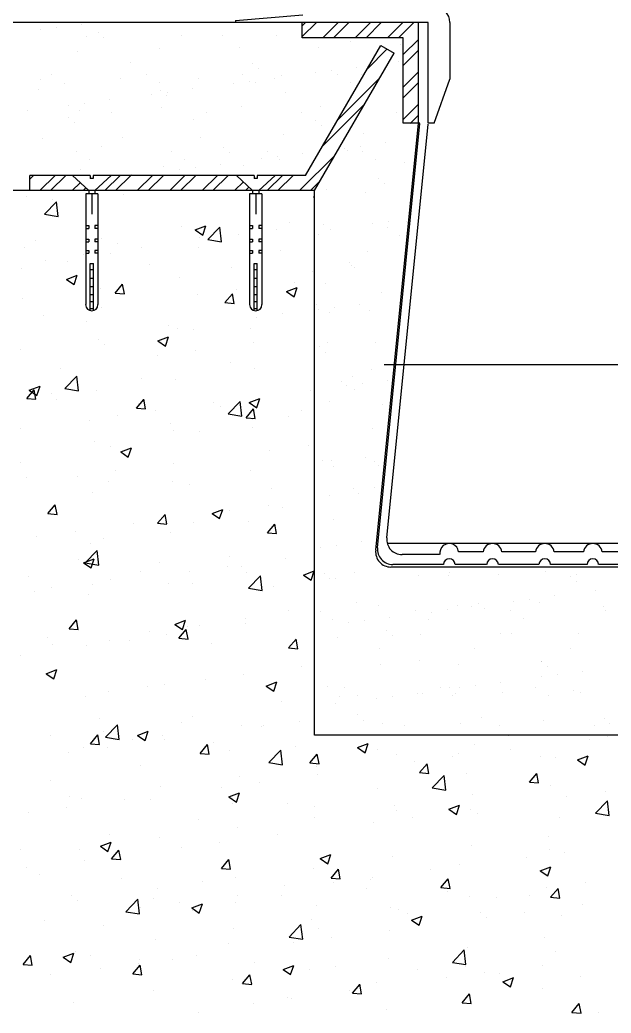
# Model space of a CAD drawing. Extents: x 417906 to 836305, y 43280 to 86914.
# Drawn here: x 418119.817 to 418120.856, y 43440.518 to 43442.264 of the extents above; entities that cross this region are included whole.
import ezdxf

# ---------------------------------------------------------------- set-up
doc = ezdxf.new("R2010")
doc.units = 0
doc.header["$MEASUREMENT"] = 0
for name, color, linetype in [('DIM', 4, 'CONTINUOUS'), ('ELE', 3, 'CONTINUOUS'), ('WALL', 6, 'CONTINUOUS')]:
    doc.layers.add(name, color=color, linetype=linetype)

# ---------------------------------------------------------------- blocks, each defined once
blk = doc.blocks.new('*X43')
at = {"layer": 'DIM', "color": 0}
for p, q in [((162.5571, 407.2346), (162.6038, 407.2812)), ((162.5571, 407.2699), (162.5684, 407.2812)), ((162.6245, 407.2312), (162.6745, 407.2812)), ((162.6598, 407.2312), (162.7098, 407.2812)), ((162.7305, 407.2312), (162.7805, 407.2812)), ((162.7659, 407.2312), (162.8159, 407.2812)), ((162.8366, 407.2312), (162.8866, 407.2812)), ((162.872, 407.2312), (162.922, 407.2812)), ((162.8871, 407.1757), (162.9371, 407.2257)), ((162.8871, 407.1403), (162.9371, 407.1903)), ((162.8871, 407.0696), (162.9371, 407.1196)), ((162.8871, 407.0342), (162.9371, 407.0842)), ((162.8871, 406.9635), (162.9371, 407.0135)), ((162.9102, 406.9512), (162.9371, 406.9782))]:
    blk.add_line(p, q, dxfattribs=at)
blk = doc.blocks.new('*X38')
at = {"layer": 'DIM', "color": 0}
for p, q in [((162.7704, 407.1297), (162.8344, 407.1936)), ((162.6728, 406.9613), (162.8104, 407.0989)), ((162.624, 406.8771), (162.7616, 407.0148)), ((162.5487, 406.7312), (162.6639, 406.8464)), ((161.6671, 406.7688), (161.6795, 406.7812)), ((161.7002, 406.7312), (161.7502, 406.7812)), ((161.7356, 406.7312), (161.7856, 406.7812)), ((161.9123, 406.7312), (161.9623, 406.7812)), ((161.9477, 406.7312), (161.9977, 406.7812)), ((162.0184, 406.7312), (162.0684, 406.7812)), ((162.0538, 406.7312), (162.1038, 406.7812)), ((162.1245, 406.7312), (162.1745, 406.7812)), ((162.1598, 406.7312), (162.2098, 406.7812)), ((162.2305, 406.7312), (162.2805, 406.7812)), ((162.2659, 406.7312), (162.3159, 406.7812)), ((162.4427, 406.7312), (162.4927, 406.7812)), ((162.478, 406.7312), (162.528, 406.7812)), ((161.8063, 406.7312), (161.8324, 406.7573)), ((161.8416, 406.7312), (161.8506, 406.7402)), ((162.3366, 406.7312), (162.3652, 406.7598)), ((162.372, 406.7312), (162.3834, 406.7427)), ((162.5841, 406.7312), (162.6151, 406.7622))]:
    blk.add_line(p, q, dxfattribs=at)
blk = doc.blocks.new('*X35')
at = {"layer": 'DIM', "color": 0}
for p, q in [((161.6564, 406.7107), (161.6564, 406.7107)), ((161.7407, 406.7019), (161.7407, 406.7019)), ((161.8492, 406.7018), (161.8492, 406.7018)), ((161.9744, 406.7182), (161.9744, 406.7182)), ((162.5943, 406.71), (162.5971, 406.7133)), ((162.5943, 406.71), (162.5971, 406.7097)), ((161.7158, 406.6541), (161.7547, 406.6947)), ((161.7602, 406.6473), (161.7547, 406.6948)), ((161.7158, 406.6541), (161.7602, 406.6472)), ((162.1625, 406.6138), (162.1625, 406.6138)), ((162.2077, 406.6027), (162.2427, 406.6161)), ((162.2077, 406.6027), (162.2326, 406.5859)), ((162.2326, 406.586), (162.2427, 406.6162)), ((162.2494, 406.5714), (162.2883, 406.612)), ((162.2939, 406.5645), (162.2883, 406.612)), ((162.4732, 406.604), (162.4732, 406.604)), ((162.5148, 406.627), (162.5148, 406.627)), ((161.9028, 406.5763), (161.9028, 406.5763)), ((162.2232, 406.577), (162.2232, 406.577)), ((162.2494, 406.5714), (162.2939, 406.5645)), ((162.348, 406.5875), (162.348, 406.5875)), ((161.6503, 406.5443), (161.6503, 406.5443)), ((161.6857, 406.5683), (161.6857, 406.5683)), ((161.9526, 406.557), (161.9526, 406.557)), ((162.0322, 406.546), (162.0322, 406.546)), ((162.2196, 406.5458), (162.2196, 406.5458)), ((161.8428, 406.521), (161.8428, 406.521)), ((161.9316, 406.5269), (161.9316, 406.5269)), ((162.4865, 406.5345), (162.4865, 406.5345)), ((161.64, 406.4769), (161.64, 406.4769)), ((161.7177, 406.5045), (161.7177, 406.5045)), ((161.7912, 406.5012), (161.7912, 406.5012)), ((162.0581, 406.4899), (162.0581, 406.4899)), ((162.325, 406.4786), (162.325, 406.4786)), ((161.7876, 406.4414), (161.8226, 406.4548)), ((161.7876, 406.4414), (161.8125, 406.4246)), ((161.8125, 406.4247), (161.8226, 406.4549)), ((162.1565, 406.4473), (162.1565, 406.4473)), ((162.5919, 406.4673), (162.5919, 406.4673)), ((161.8968, 406.4099), (161.8968, 406.4099)), ((161.9464, 406.3966), (161.9705, 406.4253)), ((161.9763, 406.3941), (161.9705, 406.4254)), ((162.5062, 406.4014), (162.5412, 406.4148)), ((162.531, 406.4317), (162.531, 406.4317)), ((162.531, 406.3847), (162.5412, 406.4149)), ((161.6442, 406.3778), (161.6442, 406.3778)), ((161.9464, 406.3966), (161.9763, 406.394)), ((162.2164, 406.3903), (162.2164, 406.3903)), ((162.3051, 406.3652), (162.3292, 406.394)), ((162.3349, 406.3627), (162.3292, 406.394)), ((162.3416, 406.4068), (162.3416, 406.4068)), ((162.5062, 406.4014), (162.531, 406.3846)), ((161.9007, 406.3487), (161.9007, 406.3487)), ((162.3051, 406.3652), (162.3349, 406.3626)), ((161.7113, 406.3238), (161.7113, 406.3238)), ((162.4071, 406.3161), (162.4071, 406.3161)), ((162.4942, 406.3287), (162.4942, 406.3287)), ((161.8532, 406.3029), (161.8532, 406.3029)), ((162.1201, 406.2916), (162.1201, 406.2916)), ((162.1504, 406.2809), (162.1504, 406.2809)), ((162.2026, 406.2786), (162.2026, 406.2786)), ((162.387, 406.2803), (162.387, 406.2803)), ((162.0861, 406.2401), (162.1211, 406.2535)), ((162.1109, 406.2234), (162.1211, 406.2536)), ((161.8907, 406.2434), (161.8907, 406.2434)), ((161.911, 406.2286), (161.911, 406.2286)), ((162.0861, 406.2401), (162.1109, 406.2233)), ((162.3994, 406.2345), (162.3994, 406.2345)), ((161.6381, 406.2114), (161.6381, 406.2114)), ((162.0849, 406.1931), (162.0849, 406.1931)), ((162.2101, 406.2096), (162.2101, 406.2096)), ((161.7691, 406.1515), (161.7691, 406.1515)), ((162.3224, 406.1689), (162.3224, 406.1689)), ((162.401, 406.1497), (162.401, 406.1497)), ((161.7821, 406.0843), (161.821, 406.1249)), ((161.8265, 406.0775), (161.821, 406.125)), ((162.0308, 406.1188), (162.0308, 406.1188)), ((161.6659, 406.0788), (161.701, 406.0923)), ((161.6908, 406.0621), (161.7009, 406.0923)), ((161.7821, 406.0843), (161.8265, 406.0774)), ((162.1443, 406.1145), (162.1443, 406.1145)), ((161.6572, 406.0519), (161.6813, 406.0806)), ((161.6572, 406.0519), (161.6871, 406.0493)), ((161.6659, 406.0788), (161.6908, 406.0621)), ((161.6871, 406.0494), (161.6813, 406.0807)), ((161.7392, 406.0688), (161.7392, 406.0688)), ((161.8846, 406.077), (161.8846, 406.077)), ((162.3845, 406.0388), (162.4195, 406.0522)), ((162.4094, 406.0221), (162.4195, 406.0523)), ((162.5837, 406.0789), (162.5837, 406.0789)), ((161.7558, 406.0474), (161.7558, 406.0474)), ((162.0158, 406.0205), (162.0399, 406.0492)), ((162.0158, 406.0205), (162.0457, 406.0179)), ((162.0227, 406.0361), (162.0227, 406.0361)), ((162.0457, 406.018), (162.0399, 406.0493)), ((162.2679, 406.0373), (162.2679, 406.0373)), ((162.2896, 406.0248), (162.2896, 406.0248)), ((162.3157, 406.0016), (162.3546, 406.0422)), ((162.3602, 405.9947), (162.3546, 406.0422)), ((162.3744, 405.9891), (162.3985, 406.0179)), ((162.3845, 406.0388), (162.4094, 406.022)), ((162.4043, 405.9866), (162.3985, 406.0179)), ((161.9534, 405.9959), (161.9534, 405.9959)), ((162.0785, 406.0124), (162.0785, 406.0124)), ((162.3157, 406.0016), (162.3602, 405.9947)), ((162.3744, 405.9891), (162.4043, 405.9865)), ((162.5133, 405.9939), (162.5133, 405.9939)), ((162.5565, 406.0136), (162.5565, 406.0136)), ((161.6376, 405.9543), (161.6376, 405.9543)), ((161.8612, 405.9802), (161.8612, 405.9802)), ((162.1281, 405.9689), (162.1281, 405.9689)), ((162.3949, 405.9832), (162.3949, 405.9832)), ((162.395, 405.9577), (162.395, 405.9577)), ((162.1382, 405.948), (162.1382, 405.948)), ((162.2218, 405.9438), (162.2218, 405.9438)), ((161.8785, 405.9105), (161.8785, 405.9105)), ((161.9302, 405.8938), (161.9302, 405.8938)), ((161.9644, 405.8775), (161.9994, 405.891)), ((161.9893, 405.8608), (161.9994, 405.891)), ((162.5773, 405.8982), (162.5773, 405.8982)), ((161.9644, 405.8775), (161.9893, 405.8607)), ((162.4522, 405.8817), (162.4522, 405.8817)), ((161.6386, 405.8437), (161.6386, 405.8437)), ((162.1364, 405.8401), (162.1364, 405.8401)), ((161.6563, 405.7932), (161.6563, 405.7932)), ((161.8218, 405.7987), (161.8218, 405.7987)), ((161.947, 405.8152), (161.947, 405.8152)), ((162.3889, 405.8168), (162.3889, 405.8168)), ((161.9232, 405.782), (161.9232, 405.782)), ((162.1321, 405.7816), (162.1321, 405.7816)), ((162.1901, 405.7707), (162.1901, 405.7707)), ((162.4571, 405.7594), (162.4571, 405.7594)), ((161.8724, 405.7441), (161.8724, 405.7441)), ((161.7266, 405.6758), (161.7507, 405.7045)), ((161.7564, 405.6733), (161.7506, 405.7046)), ((162.4458, 405.701), (162.4458, 405.701)), ((162.4927, 405.6956), (162.4927, 405.6956)), ((161.7266, 405.6758), (161.7564, 405.6732)), ((162.0852, 405.6444), (162.1093, 405.6732)), ((162.1151, 405.6419), (162.1093, 405.6732)), ((162.2629, 405.6762), (162.2979, 405.6896)), ((162.2629, 405.6762), (162.2877, 405.6594)), ((162.2877, 405.6595), (162.2979, 405.6897)), ((162.3206, 405.6845), (162.3206, 405.6845)), ((162.0048, 405.6429), (162.0048, 405.6429)), ((162.0852, 405.6444), (162.1151, 405.6418)), ((162.2011, 405.6455), (162.2011, 405.6455)), ((162.3828, 405.6503), (162.3828, 405.6503)), ((162.4438, 405.613), (162.4679, 405.6418)), ((162.4737, 405.6105), (162.4679, 405.6418)), ((161.6903, 405.6015), (161.6903, 405.6015)), ((161.8155, 405.618), (161.8155, 405.618)), ((162.1261, 405.6151), (162.1261, 405.6151)), ((162.4438, 405.613), (162.4737, 405.6104)), ((161.8664, 405.5776), (161.8664, 405.5776)), ((161.9095, 405.5954), (161.9095, 405.5954)), ((161.8484, 405.5145), (161.8873, 405.5551)), ((161.8928, 405.5077), (161.8873, 405.5552)), ((162.3209, 405.5357), (162.3209, 405.5357)), ((161.8259, 405.5265), (161.8259, 405.5265)), ((161.8427, 405.5149), (161.8777, 405.5284)), ((161.8427, 405.5149), (161.8676, 405.4982)), ((161.8484, 405.5145), (161.8928, 405.5076)), ((161.8676, 405.4982), (161.8777, 405.5285)), ((162.0928, 405.5152), (162.0928, 405.5152)), ((162.3143, 405.5038), (162.3143, 405.5038)), ((162.3597, 405.5039), (162.3597, 405.5039)), ((162.5036, 405.5287), (162.5036, 405.5287)), ((161.6644, 405.4706), (161.6644, 405.4706)), ((162.0293, 405.4857), (162.0293, 405.4857)), ((162.1891, 405.4873), (162.1891, 405.4873)), ((162.3767, 405.4839), (162.3767, 405.4839)), ((162.382, 405.4317), (162.4209, 405.4723)), ((162.4264, 405.4249), (162.4209, 405.4724)), ((162.5613, 405.4749), (162.5963, 405.4883)), ((162.5613, 405.4749), (162.5862, 405.4581)), ((162.5862, 405.4582), (162.5963, 405.4884)), ((161.7377, 405.4356), (161.7377, 405.4356)), ((161.8733, 405.4457), (161.8733, 405.4457)), ((161.9313, 405.4593), (161.9313, 405.4593)), ((162.12, 405.4487), (162.12, 405.4487)), ((162.1982, 405.448), (162.1982, 405.448)), ((162.4651, 405.4367), (162.4651, 405.4367)), ((161.6839, 405.4208), (161.6839, 405.4208)), ((161.8603, 405.4112), (161.8603, 405.4112)), ((162.382, 405.4317), (162.4264, 405.4248)), ((162.5119, 405.3607), (162.5119, 405.3607)), ((161.7959, 405.2997), (161.82, 405.3284)), ((161.8258, 405.2972), (161.82, 405.3285)), ((162.1412, 405.3136), (162.1762, 405.3271)), ((162.1412, 405.3136), (162.1661, 405.2969)), ((162.1661, 405.2969), (162.1762, 405.3271)), ((162.1827, 405.3065), (162.1827, 405.3065)), ((162.2203, 405.3107), (162.2203, 405.3107)), ((162.3706, 405.3174), (162.3706, 405.3174)), ((162.3721, 405.3315), (162.3721, 405.3315)), ((161.7264, 405.2723), (161.7264, 405.2723)), ((161.7959, 405.2997), (161.8258, 405.2971)), ((162.0576, 405.2901), (162.0576, 405.2901)), ((162.1139, 405.2822), (162.1139, 405.2822)), ((162.1546, 405.2683), (162.1787, 405.2971)), ((162.1844, 405.2658), (162.1787, 405.2971)), ((161.7418, 405.2485), (161.7418, 405.2485)), ((161.8542, 405.2447), (161.8542, 405.2447)), ((161.9287, 405.2606), (161.9287, 405.2606)), ((161.9933, 405.261), (161.9933, 405.261)), ((162.1546, 405.2683), (162.1844, 405.2657)), ((162.2602, 405.2497), (162.2602, 405.2497)), ((162.5132, 405.237), (162.5373, 405.2657)), ((162.5431, 405.2344), (162.5373, 405.2657)), ((161.6371, 405.2106), (161.6371, 405.2106)), ((162.5132, 405.237), (162.5431, 405.2343)), ((162.5271, 405.2385), (162.5271, 405.2385)), ((162.5563, 405.1758), (162.5563, 405.1758)), ((161.7211, 405.1524), (161.7561, 405.1658)), ((161.7211, 405.1524), (161.746, 405.1356)), ((161.7459, 405.1357), (161.7561, 405.1659)), ((162.3645, 405.151), (162.3645, 405.151)), ((162.0512, 405.1093), (162.0512, 405.1093)), ((162.1078, 405.1158), (162.1078, 405.1158)), ((162.2406, 405.1343), (162.2406, 405.1343)), ((162.4396, 405.1123), (162.4747, 405.1258)), ((162.4396, 405.1123), (162.4645, 405.0955)), ((162.4645, 405.0956), (162.4746, 405.1258)), ((161.8481, 405.0783), (161.8481, 405.0783)), ((161.926, 405.0929), (161.926, 405.0929)), ((162.4912, 405.0624), (162.4912, 405.0624)), ((162.1996, 405.0124), (162.1996, 405.0124)), ((161.8959, 405.0055), (161.8959, 405.0055)), ((161.9146, 404.9447), (161.9536, 404.9853)), ((161.9591, 404.9378), (161.9536, 404.9853)), ((162.1628, 404.9943), (162.1628, 404.9943)), ((162.3585, 404.9845), (162.3585, 404.9845)), ((162.4298, 404.983), (162.4298, 404.983)), ((162.55, 404.9951), (162.55, 404.9951)), ((161.7345, 404.9496), (161.7345, 404.9496)), ((161.8653, 404.9236), (161.8894, 404.9523)), ((161.8952, 404.9211), (161.8894, 404.9524)), ((161.908, 404.9623), (161.908, 404.9623)), ((162.0195, 404.9511), (162.0545, 404.9645)), ((162.0195, 404.9511), (162.0444, 404.9343)), ((162.0444, 404.9344), (162.0545, 404.9646)), ((162.1017, 404.9493), (162.1017, 404.9493)), ((162.4248, 404.9786), (162.4248, 404.9786)), ((163.2305, 404.9491), (163.2305, 404.9491)), ((163.5539, 404.9474), (163.5539, 404.9474)), ((161.8653, 404.9236), (161.8952, 404.921)), ((161.9146, 404.9447), (161.9591, 404.9378)), ((162.0014, 404.9384), (162.0014, 404.9384)), ((162.109, 404.9371), (162.109, 404.9371)), ((162.2239, 404.8922), (162.248, 404.921)), ((162.2538, 404.8897), (162.248, 404.921)), ((162.2683, 404.9271), (162.2683, 404.9271)), ((162.5352, 404.9158), (162.5352, 404.9158)), ((162.7381, 404.911), (162.7731, 404.9245)), ((162.763, 404.8943), (162.7731, 404.9245)), ((163.1213, 404.9228), (163.1213, 404.9228)), ((163.4974, 404.9379), (163.4974, 404.9379)), ((161.7945, 404.8957), (161.7945, 404.8957)), ((161.842, 404.9118), (161.842, 404.9118)), ((161.9197, 404.9121), (161.9197, 404.9121)), ((162.2239, 404.8922), (162.2538, 404.8896)), ((162.3194, 404.9026), (162.3194, 404.9026)), ((162.4483, 404.8619), (162.4872, 404.9025)), ((162.4927, 404.8551), (162.4872, 404.9026)), ((162.5826, 404.8609), (162.6067, 404.8896)), ((162.6124, 404.8583), (162.6067, 404.8897)), ((162.7381, 404.911), (162.763, 404.8942)), ((162.8021, 404.9045), (162.8021, 404.9045)), ((162.8646, 404.8876), (162.8646, 404.8876)), ((163.069, 404.8933), (163.069, 404.8933)), ((163.2381, 404.9058), (163.2381, 404.9058)), ((163.3359, 404.882), (163.3359, 404.882)), ((163.4567, 404.871), (163.4917, 404.8844)), ((163.4815, 404.8543), (163.4917, 404.8845)), ((162.0278, 404.8525), (162.0278, 404.8525)), ((162.4483, 404.8619), (162.4927, 404.855)), ((162.5826, 404.8609), (162.6125, 404.8582)), ((162.6049, 404.8501), (162.6049, 404.8501)), ((162.9236, 404.8644), (162.9236, 404.8644)), ((162.9412, 404.8295), (162.9653, 404.8582)), ((162.9711, 404.8269), (162.9653, 404.8583)), ((163.0487, 404.8809), (163.0487, 404.8809)), ((163.3852, 404.8778), (163.3852, 404.8778)), ((163.4567, 404.871), (163.4815, 404.8542)), ((162.3524, 404.8181), (162.3524, 404.8181)), ((162.6078, 404.8228), (162.6078, 404.8228)), ((162.9412, 404.8295), (162.9711, 404.8269)), ((162.9819, 404.7792), (163.0208, 404.8198)), ((163.0263, 404.7723), (163.0208, 404.8198)), ((163.0936, 404.8277), (163.0936, 404.8277)), ((163.2998, 404.7981), (163.3239, 404.8268)), ((163.3297, 404.7956), (163.3239, 404.8269)), ((161.7363, 404.8025), (161.7363, 404.8025)), ((162.4184, 404.7979), (162.4184, 404.7979)), ((163.2998, 404.7981), (163.3297, 404.7955)), ((163.3678, 404.7883), (163.3678, 404.7883)), ((162.0957, 404.7829), (162.0957, 404.7829)), ((162.2933, 404.7814), (162.2933, 404.7814)), ((162.318, 404.7497), (162.353, 404.7632)), ((162.3428, 404.733), (162.353, 404.7633)), ((162.802, 404.7776), (162.802, 404.7776)), ((162.9819, 404.7792), (163.0264, 404.7723)), ((163.1153, 404.7563), (163.1153, 404.7563)), ((163.5475, 404.7667), (163.5475, 404.7667)), ((161.7965, 404.7514), (161.7965, 404.7514)), ((161.836, 404.7454), (161.836, 404.7454)), ((161.9775, 404.7399), (161.9775, 404.7399)), ((162.0634, 404.7401), (162.0634, 404.7401)), ((162.318, 404.7497), (162.3429, 404.733)), ((162.3303, 404.7288), (162.3303, 404.7288)), ((162.5104, 404.7276), (162.5104, 404.7276)), ((162.8585, 404.7211), (162.8585, 404.7211)), ((163.0366, 404.7097), (163.0716, 404.7231)), ((163.0614, 404.693), (163.0716, 404.7232)), ((163.4223, 404.7502), (163.4223, 404.7502)), ((163.5155, 404.6964), (163.5545, 404.737)), ((163.56, 404.6896), (163.5544, 404.7371)), ((161.6629, 404.6984), (161.6629, 404.6984)), ((161.7881, 404.7149), (161.7881, 404.7149)), ((162.5972, 404.7175), (162.5972, 404.7175)), ((162.8641, 404.7063), (162.8641, 404.7063)), ((163.0366, 404.7097), (163.0614, 404.6929)), ((163.1066, 404.7086), (163.1066, 404.7086)), ((163.131, 404.695), (163.131, 404.695)), ((163.5155, 404.6964), (163.56, 404.6895)), ((162.2188, 404.6775), (162.2188, 404.6775)), ((162.5988, 404.6836), (162.5988, 404.6836)), ((162.792, 404.6672), (162.792, 404.6672)), ((162.9172, 404.6837), (162.9172, 404.6837)), ((163.3979, 404.6837), (163.3979, 404.6837)), ((161.9272, 404.6275), (161.9272, 404.6275)), ((162.3463, 404.6516), (162.3463, 404.6516)), ((162.4763, 404.6256), (162.4763, 404.6256)), ((161.8979, 404.5885), (161.9329, 404.6019)), ((161.9227, 404.5718), (161.9329, 404.602)), ((162.0896, 404.6164), (162.0896, 404.6164)), ((162.2869, 404.6007), (162.2869, 404.6007)), ((163.1092, 404.5899), (163.1092, 404.5899)), ((163.3617, 404.6219), (163.3617, 404.6219)), ((161.6356, 404.5774), (161.6356, 404.5774)), ((161.8299, 404.5789), (161.8299, 404.5789)), ((161.8979, 404.5885), (161.9227, 404.5717)), ((161.9347, 404.5475), (161.9588, 404.5762)), ((161.9646, 404.545), (161.9588, 404.5763)), ((162.1617, 404.5842), (162.1617, 404.5842)), ((162.6164, 404.5484), (162.6515, 404.5619)), ((162.6413, 404.5317), (162.6514, 404.5619)), ((163.3645, 404.5794), (163.3645, 404.5794)), ((163.416, 404.5695), (163.416, 404.5695)), ((161.8459, 404.5427), (161.8459, 404.5427)), ((161.9347, 404.5475), (161.9646, 404.5449)), ((162.2933, 404.5161), (162.3174, 404.5449)), ((162.3232, 404.5136), (162.3174, 404.5449)), ((162.6164, 404.5484), (162.6413, 404.5317)), ((162.8525, 404.5547), (162.8525, 404.5547)), ((163.0729, 404.5294), (163.0729, 404.5294)), ((163.2908, 404.553), (163.2908, 404.553)), ((161.6566, 404.5177), (161.6566, 404.5177)), ((161.6991, 404.4959), (161.6991, 404.4959)), ((162.2933, 404.5161), (162.3232, 404.5135)), ((162.5928, 404.5172), (162.5928, 404.5172)), ((162.6519, 404.4848), (162.676, 404.5135)), ((162.6818, 404.4822), (162.676, 404.5136)), ((162.975, 404.5114), (162.975, 404.5114)), ((163.335, 404.5084), (163.37, 404.5218)), ((163.335, 404.5084), (163.3599, 404.4916)), ((163.3599, 404.4917), (163.37, 404.5219)), ((161.966, 404.4846), (161.966, 404.4846)), ((162.2329, 404.4733), (162.2329, 404.4733)), ((162.3402, 404.4852), (162.3402, 404.4852)), ((162.4998, 404.462), (162.4998, 404.462)), ((162.6519, 404.4848), (162.6818, 404.4821)), ((162.6605, 404.47), (162.6605, 404.47)), ((162.7813, 404.4793), (162.7813, 404.4793)), ((162.7857, 404.4865), (162.7857, 404.4865)), ((163.0106, 404.4534), (163.0347, 404.4821)), ((163.0404, 404.4508), (163.0347, 404.4822)), ((163.4843, 404.4696), (163.4843, 404.4696)), ((161.8045, 404.4287), (161.8045, 404.4287)), ((162.0835, 404.45), (162.0835, 404.45)), ((162.3447, 404.4284), (162.3447, 404.4284)), ((162.4898, 404.4293), (162.4898, 404.4293)), ((162.7667, 404.4508), (162.7667, 404.4508)), ((163.0106, 404.4534), (163.0405, 404.4508)), ((163.0337, 404.4395), (163.0337, 404.4395)), ((163.3006, 404.4282), (163.3006, 404.4282)), ((163.3557, 404.4555), (163.3557, 404.4555)), ((163.3692, 404.422), (163.3933, 404.4507)), ((163.3991, 404.4195), (163.3933, 404.4508)), ((161.8238, 404.4125), (161.8238, 404.4125)), ((161.9809, 404.3749), (162.0199, 404.4155)), ((162.0254, 404.368), (162.0199, 404.4155)), ((162.0714, 404.4174), (162.0714, 404.4174)), ((162.1554, 404.4035), (162.1554, 404.4035)), ((162.1963, 404.3872), (162.2313, 404.4006)), ((162.2212, 404.3705), (162.2313, 404.4007)), ((162.3383, 404.4062), (162.3383, 404.4062)), ((162.6053, 404.3949), (162.6053, 404.3949)), ((163.1031, 404.4234), (163.1031, 404.4234)), ((163.1927, 404.4196), (163.1927, 404.4196)), ((163.3692, 404.422), (163.3991, 404.4194)), ((163.4738, 404.3972), (163.4738, 404.3972)), ((161.9809, 404.3749), (162.0254, 404.368)), ((162.0302, 404.387), (162.0302, 404.387)), ((162.1963, 404.3872), (162.2212, 404.3704)), ((162.1982, 404.3792), (162.1982, 404.3792)), ((162.8464, 404.3882), (162.8464, 404.3882)), ((162.8722, 404.3836), (162.8722, 404.3836)), ((162.9012, 404.3695), (162.9012, 404.3695)), ((163.1391, 404.3723), (163.1391, 404.3723)), ((163.2844, 404.3723), (163.2844, 404.3723)), ((161.7144, 404.3454), (161.7144, 404.3454)), ((162.5146, 404.2921), (162.5535, 404.3327)), ((162.559, 404.2853), (162.5535, 404.3328)), ((162.5867, 404.3508), (162.5867, 404.3508)), ((162.9149, 404.3471), (162.9499, 404.3606)), ((162.9149, 404.3471), (162.9398, 404.3304)), ((162.9398, 404.3304), (162.9499, 404.3606)), ((163.1593, 404.3558), (163.1593, 404.3558)), ((163.406, 404.361), (163.406, 404.361)), ((161.9066, 404.3292), (161.9066, 404.3292)), ((162.3341, 404.3187), (162.3341, 404.3187)), ((162.6096, 404.3195), (162.6096, 404.3195)), ((162.8435, 404.3142), (162.8435, 404.3142)), ((162.0774, 404.2835), (162.0774, 404.2835)), ((162.318, 404.2694), (162.318, 404.2694)), ((162.5146, 404.2921), (162.559, 404.2852)), ((162.529, 404.2728), (162.529, 404.2728)), ((162.6541, 404.2893), (162.6541, 404.2893)), ((163.3496, 404.289), (163.3496, 404.289)), ((161.7762, 404.2259), (161.8112, 404.2393)), ((161.8011, 404.2092), (161.8112, 404.2394)), ((161.8177, 404.246), (161.8177, 404.246)), ((163.0482, 404.2093), (163.0871, 404.2499)), ((163.0926, 404.2025), (163.0871, 404.25)), ((163.097, 404.257), (163.097, 404.257)), ((163.3837, 404.2446), (163.3837, 404.2446)), ((161.6454, 404.2028), (161.6695, 404.2315)), ((161.6454, 404.2028), (161.6753, 404.2002)), ((161.6753, 404.2002), (161.6695, 404.2316)), ((161.7762, 404.2259), (161.8011, 404.2091)), ((161.8665, 404.2304), (161.8665, 404.2304)), ((162.0041, 404.1714), (162.0282, 404.2001)), ((162.0238, 404.2063), (162.0238, 404.2063)), ((162.0264, 404.2194), (162.0264, 404.2194)), ((162.0339, 404.1689), (162.0282, 404.2002)), ((162.1334, 404.2192), (162.1334, 404.2192)), ((162.2132, 404.2312), (162.2132, 404.2312)), ((162.4004, 404.2079), (162.4004, 404.2079)), ((162.8403, 404.2218), (162.8403, 404.2218)), ((163.0482, 404.2093), (163.0926, 404.2025)), ((161.7348, 404.1693), (161.7348, 404.1693)), ((161.8987, 404.1898), (161.8987, 404.1898)), ((162.0041, 404.1714), (162.0339, 404.1688)), ((162.3627, 404.14), (162.3868, 404.1688)), ((162.3926, 404.1375), (162.3868, 404.1688)), ((162.4948, 404.1859), (162.5298, 404.1993)), ((162.4948, 404.1859), (162.5197, 404.1691)), ((162.5196, 404.1692), (162.5298, 404.1994)), ((162.5806, 404.1843), (162.5806, 404.1843)), ((162.6673, 404.1966), (162.6673, 404.1966)), ((162.9342, 404.1853), (162.9342, 404.1853)), ((163.0921, 404.1946), (163.0921, 404.1946)), ((163.1529, 404.1751), (163.1529, 404.1751)), ((163.2011, 404.1741), (163.2011, 404.1741)), ((163.3423, 404.2), (163.3423, 404.2)), ((162.3281, 404.1523), (162.3281, 404.1523)), ((162.3627, 404.14), (162.3926, 404.1374)), ((162.7213, 404.1087), (162.7454, 404.1374)), ((162.7512, 404.1061), (162.7454, 404.1375)), ((162.8005, 404.1445), (162.8005, 404.1445)), ((163.0277, 404.1586), (163.0277, 404.1586)), ((163.2133, 404.1458), (163.2484, 404.1593)), ((163.2133, 404.1458), (163.2382, 404.129)), ((163.2382, 404.1291), (163.2483, 404.1593)), ((163.468, 404.1628), (163.468, 404.1628)), ((162.0713, 404.1171), (162.0713, 404.1171)), ((162.712, 404.117), (162.712, 404.117)), ((162.7213, 404.1087), (162.7512, 404.1061)), ((163.0799, 404.0773), (163.1041, 404.106)), ((163.1098, 404.0747), (163.104, 404.1061)), ((163.3435, 404.1226), (163.3435, 404.1226)), ((161.8116, 404.0796), (161.8116, 404.0796)), ((162.3974, 404.0756), (162.3974, 404.0756)), ((162.5089, 404.0944), (162.5089, 404.0944)), ((162.5226, 404.0921), (162.5226, 404.0921)), ((163.0799, 404.0773), (163.1098, 404.0747)), ((163.0909, 404.0906), (163.0909, 404.0906)), ((163.4386, 404.0459), (163.4627, 404.0746)), ((163.4685, 404.0434), (163.4627, 404.0747)), ((162.2173, 404.0444), (162.2173, 404.0444)), ((162.8342, 404.0553), (162.8342, 404.0553)), ((163.4386, 404.0459), (163.4685, 404.0433)), ((163.5265, 404.0443), (163.5265, 404.0443))]:
    blk.add_line(p, q, dxfattribs=at)
blk = doc.blocks.new('*X34')
at = {"layer": 'DIM', "color": 0}
for p, q in [((161.7028, 407.2575), (161.7028, 407.2575)), ((161.7549, 407.2643), (161.7549, 407.2643)), ((161.8362, 407.2751), (161.8362, 407.2751)), ((161.8521, 407.2362), (161.8521, 407.2362)), ((161.8908, 407.2474), (161.8908, 407.2474)), ((161.9092, 407.2305), (161.9092, 407.2305)), ((162.1636, 407.2368), (162.1636, 407.2368)), ((162.2969, 407.2386), (162.2969, 407.2386)), ((162.475, 407.2374), (162.475, 407.2374)), ((161.8221, 407.1873), (161.8221, 407.1873)), ((162.0921, 407.197), (162.0921, 407.197)), ((162.3539, 407.2004), (162.3539, 407.2004)), ((162.6097, 407.1991), (162.6097, 407.1991)), ((162.7154, 407.2182), (162.7154, 407.2182)), ((162.8798, 407.2089), (162.8798, 407.2089)), ((161.9962, 407.1508), (161.9962, 407.1508)), ((162.3964, 407.1473), (162.3964, 407.1473)), ((162.4148, 407.1305), (162.4148, 407.1305)), ((162.6546, 407.1239), (162.6546, 407.1239)), ((162.7359, 407.1346), (162.7359, 407.1346)), ((162.8717, 407.1525), (162.8717, 407.1525)), ((161.7015, 407.0948), (161.7015, 407.0948)), ((161.7389, 407.1094), (161.7389, 407.1094)), ((161.9632, 407.0981), (161.9632, 407.0981)), ((162.0503, 407.11), (162.0503, 407.11)), ((162.219, 407.0969), (162.219, 407.0969)), ((162.3617, 407.1105), (162.3617, 407.1105)), ((162.4667, 407.0992), (162.4667, 407.0992)), ((162.4891, 407.1066), (162.4891, 407.1066)), ((162.6025, 407.117), (162.6025, 407.117)), ((162.6732, 407.1111), (162.6732, 407.1111)), ((162.7509, 407.1099), (162.7509, 407.1099)), ((161.6956, 407.063), (161.6956, 407.063)), ((161.7811, 407.0825), (161.7811, 407.0825)), ((162.0925, 407.0831), (162.0925, 407.0831)), ((162.0958, 407.0596), (162.0958, 407.0596)), ((162.1975, 407.0637), (162.1975, 407.0637)), ((162.3334, 407.0816), (162.3334, 407.0816)), ((162.3854, 407.0884), (162.3854, 407.0884)), ((162.4039, 407.0837), (162.4039, 407.0837)), ((162.7153, 407.0842), (162.7153, 407.0842)), ((161.9284, 407.0283), (161.9284, 407.0283)), ((162.0642, 407.0462), (162.0642, 407.0462)), ((162.1142, 407.0427), (162.1142, 407.0427)), ((162.1162, 407.053), (162.1162, 407.053)), ((162.5018, 407.0507), (162.5018, 407.0507)), ((161.6592, 406.9928), (161.6592, 406.9928)), ((161.795, 407.0107), (161.795, 407.0107)), ((161.8284, 406.9946), (161.8284, 406.9946)), ((161.8471, 407.0176), (161.8471, 407.0176)), ((162.0984, 407.0043), (162.0984, 407.0043)), ((162.3602, 407.0077), (162.3602, 407.0077)), ((162.616, 407.0064), (162.616, 407.0064)), ((162.8861, 407.0162), (162.8861, 407.0162)), ((161.7952, 406.9718), (161.7952, 406.9718)), ((161.9329, 406.9858), (161.9329, 406.9858)), ((162.2012, 406.963), (162.2012, 406.963)), ((162.2443, 406.9864), (162.2443, 406.9864)), ((162.5557, 406.987), (162.5557, 406.987)), ((162.6014, 406.9595), (162.6014, 406.9595)), ((162.8671, 406.9875), (162.8671, 406.9875)), ((161.8136, 406.9549), (161.8136, 406.9549)), ((162.6198, 406.9426), (162.6198, 406.9426)), ((161.7078, 406.9021), (161.7078, 406.9021)), ((161.9695, 406.9054), (161.9695, 406.9054)), ((162.2253, 406.9042), (162.2253, 406.9042)), ((162.4954, 406.9139), (162.4954, 406.9139)), ((162.7572, 406.9173), (162.7572, 406.9173)), ((161.9006, 406.8752), (161.9006, 406.8752)), ((162.3007, 406.8718), (162.3007, 406.8718)), ((162.6947, 406.8703), (162.6947, 406.8703)), ((162.7068, 406.8629), (162.7068, 406.8629)), ((162.7468, 406.8771), (162.7468, 406.8771)), ((162.8281, 406.8878), (162.8281, 406.8878)), ((161.8197, 406.859), (161.8197, 406.859)), ((161.8619, 406.8321), (161.8619, 406.8321)), ((162.1311, 406.8596), (162.1311, 406.8596)), ((162.1733, 406.8327), (162.1733, 406.8327)), ((162.3192, 406.8549), (162.3192, 406.8549)), ((162.4256, 406.8348), (162.4256, 406.8348)), ((162.4425, 406.8601), (162.4425, 406.8601)), ((162.4776, 406.8417), (162.4776, 406.8417)), ((162.4847, 406.8333), (162.4847, 406.8333)), ((162.5589, 406.8524), (162.5589, 406.8524)), ((162.7539, 406.8607), (162.7539, 406.8607)), ((162.7961, 406.8338), (162.7961, 406.8338)), ((161.8347, 406.8019), (161.8347, 406.8019)), ((162.1047, 406.8116), (162.1047, 406.8116)), ((162.1564, 406.7994), (162.1564, 406.7994)), ((162.2084, 406.8062), (162.2084, 406.8062)), ((162.2897, 406.8169), (162.2897, 406.8169)), ((162.3665, 406.815), (162.3665, 406.815)), ((162.8924, 406.8235), (162.8924, 406.8235)), ((162.0001, 406.784), (162.0001, 406.784)), ((162.0206, 406.7815), (162.0206, 406.7815)), ((162.8063, 406.7717), (162.8063, 406.7717)), ((162.6365, 406.7365), (162.6365, 406.7365)), ((162.8248, 406.7548), (162.8248, 406.7548)), ((162.7635, 406.7246), (162.7635, 406.7246)), ((162.6286, 406.6211), (162.6286, 406.6211)), ((162.6511, 406.6056), (162.6511, 406.6056)), ((162.7869, 406.6235), (162.7869, 406.6235)), ((162.8347, 406.6103), (162.8347, 406.6103)), ((162.839, 406.6303), (162.839, 406.6303)), ((162.8987, 406.6308), (162.8987, 406.6308)), ((162.6111, 406.5873), (162.6111, 406.5873)), ((162.8769, 406.5834), (162.8769, 406.5834)), ((162.7698, 406.5319), (162.7698, 406.5319)), ((162.7107, 406.4961), (162.7107, 406.4961)), ((162.7173, 406.4861), (162.7173, 406.4861)), ((162.7291, 406.4792), (162.7291, 406.4792)), ((162.6349, 406.4284), (162.6349, 406.4284)), ((162.8161, 406.3995), (162.8161, 406.3995)), ((162.8791, 406.3767), (162.8791, 406.3767)), ((162.604, 406.3593), (162.604, 406.3593)), ((162.662, 406.3481), (162.662, 406.3481)), ((162.7433, 406.3588), (162.7433, 406.3588)), ((162.61, 406.3413), (162.61, 406.3413)), ((162.6462, 406.3324), (162.6462, 406.3324)), ((162.7761, 406.3392), (162.7761, 406.3392)), ((162.615, 406.2206), (162.615, 406.2206)), ((162.6412, 406.2357), (162.6412, 406.2357)), ((162.798, 406.2357), (162.798, 406.2357)), ((162.6335, 406.2037), (162.6335, 406.2037)), ((162.7205, 406.1239), (162.7205, 406.1239)), ((162.7824, 406.1465), (162.7824, 406.1465)), ((162.6848, 406.1089), (162.6848, 406.1089)), ((162.7022, 406.0945), (162.7022, 406.0945)), ((162.7542, 406.1013), (162.7542, 406.1013)), ((162.8355, 406.112), (162.8355, 406.112)), ((162.727, 406.082), (162.727, 406.082)), ((162.6475, 406.043), (162.6475, 406.043)), ((162.82, 406.0327), (162.82, 406.0327)), ((162.8384, 406.0159), (162.8384, 406.0159)), ((162.7887, 405.9538), (162.7887, 405.9538)), ((162.7656, 405.8585), (162.7656, 405.8585)), ((162.6248, 405.8484), (162.6248, 405.8484)), ((162.6538, 405.8503), (162.6538, 405.8503)), ((162.6585, 405.8298), (162.6585, 405.8298)), ((162.7944, 405.8477), (162.7944, 405.8477)), ((162.8077, 405.8316), (162.8077, 405.8316)), ((162.795, 405.7612), (162.795, 405.7612)), ((162.6481, 405.7343), (162.6481, 405.7343)), ((162.7243, 405.7572), (162.7243, 405.7572)), ((162.7428, 405.7403), (162.7428, 405.7403)), ((162.6601, 405.6577), (162.6601, 405.6577)), ((162.6174, 405.5655), (162.6174, 405.5655)), ((162.6694, 405.5723), (162.6694, 405.5723)), ((162.7507, 405.5831), (162.7507, 405.5831)), ((162.6287, 405.4816), (162.6287, 405.4816)), ((162.7289, 405.4839), (162.7289, 405.4839)), ((162.9365, 405.4747), (162.9365, 405.4747)), ((163.0347, 405.4727), (163.0347, 405.4727)), ((163.0403, 405.4845), (163.0403, 405.4845)), ((163.1983, 405.4781), (163.1983, 405.4781)), ((163.3517, 405.4851), (163.3517, 405.4851)), ((163.4349, 405.4693), (163.4349, 405.4693)), ((163.4541, 405.4768), (163.4541, 405.4768)), ((162.6471, 405.4647), (162.6471, 405.4647)), ((162.6664, 405.465), (162.6664, 405.465)), ((163.4533, 405.4524), (163.4533, 405.4524)), ((163.3813, 405.4072), (163.3813, 405.4072)), ((163.5171, 405.425), (163.5171, 405.425)), ((162.7341, 405.385), (162.7341, 405.385)), ((162.8076, 405.3758), (162.8076, 405.3758)), ((163.0634, 405.3746), (163.0634, 405.3746)), ((163.1121, 405.3717), (163.1121, 405.3717)), ((163.1343, 405.3815), (163.1343, 405.3815)), ((163.2479, 405.3896), (163.2479, 405.3896)), ((163.3, 405.3964), (163.3, 405.3964)), ((163.3335, 405.3843), (163.3335, 405.3843)), ((163.5403, 405.3727), (163.5403, 405.3727)), ((162.6157, 405.3571), (162.6157, 405.3571)), ((162.8429, 405.3363), (162.8429, 405.3363)), ((162.9271, 405.3577), (162.9271, 405.3577)), ((162.9788, 405.3542), (162.9788, 405.3542)), ((163.0308, 405.361), (163.0308, 405.361)), ((163.1527, 405.3646), (163.1527, 405.3646)), ((163.2385, 405.3582), (163.2385, 405.3582)), ((163.5499, 405.3588), (163.5499, 405.3588)), ((162.6578, 405.3302), (162.6578, 405.3302)), ((162.7096, 405.3187), (162.7096, 405.3187)), ((162.7616, 405.3256), (162.7616, 405.3256)), ((162.9693, 405.3308), (162.9693, 405.3308)), ((163.2807, 405.3314), (163.2807, 405.3314)), ((162.6727, 405.2723), (162.6727, 405.2723)), ((162.8336, 405.2938), (162.8336, 405.2938)), ((162.8521, 405.2769), (162.8521, 405.2769)), ((162.9428, 405.282), (162.9428, 405.282)), ((163.2046, 405.2854), (163.2046, 405.2854)), ((163.2397, 405.2849), (163.2397, 405.2849)), ((163.4604, 405.2841), (163.4604, 405.2841)), ((162.8097, 405.2335), (162.8097, 405.2335)), ((163.1211, 405.2341), (163.1211, 405.2341)), ((163.4325, 405.2346), (163.4325, 405.2346)), ((162.8139, 405.1831), (162.8139, 405.1831)), ((162.9391, 405.1972), (162.9391, 405.1972)), ((163.0697, 405.1819), (163.0697, 405.1819)), ((163.3392, 405.1937), (163.3392, 405.1937)), ((163.3398, 405.1916), (163.3398, 405.1916)), ((163.3577, 405.1768), (163.3577, 405.1768)), ((163.3401, 405.1428), (163.3401, 405.1428)), ((163.3922, 405.1497), (163.3922, 405.1497)), ((163.4735, 405.1604), (163.4735, 405.1604)), ((162.6385, 405.1094), (162.6385, 405.1094)), ((163.123, 405.1142), (163.123, 405.1142)), ((163.2043, 405.1249), (163.2043, 405.1249)), ((162.679, 405.0796), (162.679, 405.0796)), ((162.6964, 405.1067), (162.6964, 405.1067)), ((162.7386, 405.0798), (162.7386, 405.0798)), ((162.8538, 405.0788), (162.8538, 405.0788)), ((162.9351, 405.0895), (162.9351, 405.0895)), ((162.9491, 405.0894), (162.9491, 405.0894)), ((163.0078, 405.1073), (163.0078, 405.1073)), ((163.0386, 405.106), (163.0386, 405.106)), ((163.05, 405.0804), (163.05, 405.0804)), ((163.057, 405.0891), (163.057, 405.0891)), ((163.071, 405.1074), (163.071, 405.1074)), ((163.2109, 405.0927), (163.2109, 405.0927)), ((163.3193, 405.1078), (163.3193, 405.1078)), ((163.3614, 405.081), (163.3614, 405.081)), ((163.4447, 405.0971), (163.4447, 405.0971)), ((163.4667, 405.0915), (163.4667, 405.0915)), ((162.666, 405.0541), (162.666, 405.0541)), ((162.8018, 405.0719), (162.8018, 405.0719)), ((162.738, 405.0182), (162.738, 405.0182)), ((162.7564, 405.0013), (162.7564, 405.0013)), ((162.8202, 404.9904), (162.8202, 404.9904)), ((162.8904, 404.9831), (162.8904, 404.9831)), ((163.076, 404.9892), (163.076, 404.9892)), ((163.144, 405.0093), (163.144, 405.0093)), ((163.2018, 404.9837), (163.2018, 404.9837)), ((163.3461, 404.9989), (163.3461, 404.9989)), ((163.5132, 404.9842), (163.5132, 404.9842)), ((163.5442, 405.0059), (163.5442, 405.0059)), ((163.5626, 404.989), (163.5626, 404.989))]:
    blk.add_line(p, q, dxfattribs=at)

msp = doc.modelspace()

# ---------------------------------------------------------------- linework, layer by layer
at = {"layer": 'DIM'}
msp.add_line((418120.4571, 43441.6579), (418120.9311, 43441.6579), dxfattribs=at)
at = {"layer": 'ELE'}
for p, q in [((418120.196, 43442.2623), (418120.3143, 43442.2726)), ((418120.196, 43442.2623), (418120.196, 43442.2592)), ((418120.5343, 43442.2592), (418118.9688, 43442.2592)), ((418120.3128, 43442.2323), (418120.3128, 43442.2592)), ((418120.5171, 43442.0818), (418120.5171, 43442.2592)), ((418120.5343, 43442.0818), (418120.5343, 43442.2592)), ((418120.5724, 43442.2592), (418120.5724, 43442.1593)), ((418120.4902, 43442.2323), (418120.3128, 43442.2323)), ((418120.4902, 43442.0818), (418120.4902, 43442.2323)), ((418120.3188, 43441.9904), (418120.451, 43442.2184)), ((418120.451, 43442.2184), (418120.4743, 43442.2049)), ((418120.3343, 43441.9635), (418120.4743, 43442.2049)), ((418120.545, 43442.0818), (418120.5724, 43442.1593)), ((418120.4421, 43441.3318), (418120.5171, 43442.0818)), ((418120.4452, 43441.3362), (418120.5198, 43442.0815)), ((418120.4615, 43441.3536), (418120.5342, 43442.0801)), ((418120.5171, 43442.0818), (418120.4902, 43442.0818)), ((418120.5198, 43442.0818), (418120.5171, 43442.0818)), ((418120.545, 43442.0818), (418120.5344, 43442.0818)), ((418119.8343, 43441.9635), (418119.8343, 43441.9904)), ((418119.9408, 43441.9904), (418119.8343, 43441.9904)), ((418119.938, 43441.9635), (418119.9095, 43441.9904)), ((418119.9408, 43441.9904), (418119.9408, 43441.985)), ((418119.946, 43441.985), (418119.9408, 43441.985)), ((418120.2287, 43441.9904), (418119.946, 43441.9904)), ((418119.946, 43441.9904), (418119.946, 43441.985)), ((418119.9488, 43441.9635), (418119.9773, 43441.9904)), ((418120.2259, 43441.9635), (418120.1974, 43441.9904)), ((418120.2287, 43441.9904), (418120.2287, 43441.985)), ((418120.2339, 43441.985), (418120.2287, 43441.985)), ((418120.3188, 43441.9904), (418120.2339, 43441.9904)), ((418120.2339, 43441.9904), (418120.2339, 43441.985)), ((418120.2367, 43441.9635), (418120.2652, 43441.9904)), ((418119.9542, 43441.9581), (418119.9327, 43441.9581)), ((418119.9327, 43441.9581), (418119.9327, 43441.7632)), ((418119.938, 43441.9635), (418119.938, 43441.9581)), ((418119.9434, 43441.9581), (418119.9434, 43441.9222)), ((418119.9488, 43441.9635), (418119.9488, 43441.9581)), ((418119.9542, 43441.9581), (418119.9542, 43441.7632)), ((418120.2421, 43441.9581), (418120.2206, 43441.9581)), ((418120.2206, 43441.9581), (418120.2206, 43441.7632)), ((418120.2259, 43441.9635), (418120.2259, 43441.9581)), ((418120.2313, 43441.9581), (418120.2313, 43441.9222)), ((418120.2367, 43441.9635), (418120.2367, 43441.9581)), ((418120.2421, 43441.9581), (418120.2421, 43441.7632)), ((418119.9327, 43441.9024), (418119.938, 43441.9024)), ((418119.9327, 43441.8972), (418119.938, 43441.8972)), ((418119.938, 43441.9024), (418119.938, 43441.8972)), ((418119.9488, 43441.9024), (418119.9488, 43441.8972)), ((418119.9542, 43441.9024), (418119.9488, 43441.9024)), ((418119.9542, 43441.8972), (418119.9488, 43441.8972)), ((418120.2206, 43441.9024), (418120.2259, 43441.9024)), ((418120.2206, 43441.8972), (418120.2259, 43441.8972)), ((418120.2259, 43441.9024), (418120.2259, 43441.8972)), ((418120.2367, 43441.9024), (418120.2367, 43441.8972)), ((418120.2421, 43441.9024), (418120.2367, 43441.9024)), ((418120.2421, 43441.8972), (418120.2367, 43441.8972)), ((418119.9327, 43441.8785), (418119.938, 43441.8785)), ((418119.938, 43441.8785), (418119.938, 43441.8734)), ((418119.9488, 43441.8785), (418119.9488, 43441.8734)), ((418119.9542, 43441.8785), (418119.9488, 43441.8785)), ((418120.2206, 43441.8785), (418120.2259, 43441.8785)), ((418120.2259, 43441.8785), (418120.2259, 43441.8734)), ((418120.2367, 43441.8785), (418120.2367, 43441.8734)), ((418120.2421, 43441.8785), (418120.2367, 43441.8785)), ((418119.9327, 43441.8734), (418119.938, 43441.8734)), ((418119.9542, 43441.8734), (418119.9488, 43441.8734)), ((418120.2206, 43441.8734), (418120.2259, 43441.8734)), ((418120.2421, 43441.8734), (418120.2367, 43441.8734)), ((418119.9327, 43441.8586), (418119.938, 43441.8586)), ((418119.9327, 43441.8534), (418119.938, 43441.8534)), ((418119.938, 43441.8586), (418119.938, 43441.8534)), ((418119.9542, 43441.8586), (418119.9488, 43441.8586)), ((418119.9488, 43441.8586), (418119.9488, 43441.8534)), ((418119.9542, 43441.8534), (418119.9488, 43441.8534)), ((418120.2206, 43441.8586), (418120.2259, 43441.8586)), ((418120.2206, 43441.8534), (418120.2259, 43441.8534)), ((418120.2259, 43441.8586), (418120.2259, 43441.8534)), ((418120.2421, 43441.8586), (418120.2367, 43441.8586)), ((418120.2367, 43441.8586), (418120.2367, 43441.8534)), ((418120.2421, 43441.8534), (418120.2367, 43441.8534)), ((418119.9407, 43441.7525), (418119.9407, 43441.8356)), ((418119.9407, 43441.8356), (418119.9461, 43441.8356)), ((418119.9407, 43441.825), (418119.9461, 43441.825)), ((418119.9461, 43441.7525), (418119.9461, 43441.8356)), ((418120.2286, 43441.7525), (418120.2286, 43441.8356)), ((418120.2286, 43441.8356), (418120.234, 43441.8356)), ((418120.2286, 43441.825), (418120.234, 43441.825)), ((418120.234, 43441.7525), (418120.234, 43441.8356)), ((418119.9407, 43441.8099), (418119.9461, 43441.8099)), ((418120.2286, 43441.8099), (418120.234, 43441.8099)), ((418119.9407, 43441.7951), (418119.9461, 43441.7951)), ((418120.2286, 43441.7951), (418120.234, 43441.7951)), ((418119.9407, 43441.781), (418119.9461, 43441.781)), ((418120.2286, 43441.781), (418120.234, 43441.781)), ((418119.9407, 43441.769), (418119.9461, 43441.769)), ((418119.9407, 43441.7564), (418119.9461, 43441.7564)), ((418120.2286, 43441.769), (418120.234, 43441.769)), ((418120.2286, 43441.7564), (418120.234, 43441.7564)), ((418121.7389, 43441.3435), (418120.4624, 43441.3435)), ((418120.5543, 43441.324), (418120.4883, 43441.324)), ((418120.6309, 43441.3291), (418120.5874, 43441.3291)), ((418120.7227, 43441.3291), (418120.6637, 43441.3291)), ((418120.8071, 43441.3291), (418120.7556, 43441.3291)), ((418120.8915, 43441.3291), (418120.8399, 43441.3291)), ((418122.0343, 43441.3022), (418120.4688, 43441.3022)), ((418120.5611, 43441.3066), (418120.472, 43441.3066)), ((418120.637, 43441.3066), (418120.5815, 43441.3066)), ((418120.7289, 43441.3066), (418120.6575, 43441.3066)), ((418120.8133, 43441.3066), (418120.7494, 43441.3066)), ((418120.8983, 43441.3066), (418120.8338, 43441.3066))]:
    msp.add_line(p, q, dxfattribs=at)
for centre, radius, start, end in [((418120.5455, 43442.2592), 0.0269, 0, 90), ((418119.9434, 43441.7632), 0.0108, 180, 0), ((418120.2313, 43441.7632), 0.0108, 180, 0), ((418120.4883, 43441.3509), 0.0269, 174.2894, 270), ((418120.472, 43441.3335), 0.0269, 174.2894, 270), ((418120.5713, 43441.3269), 0.0166, 7.4649, 190.2258), ((418120.6473, 43441.3269), 0.0166, 7.4649, 172.5351), ((418120.7391, 43441.3269), 0.0166, 7.4649, 172.5351), ((418120.8235, 43441.3269), 0.0166, 7.4649, 172.5351), ((418120.4688, 43441.3291), 0.0269, 174.2894, 270), ((418120.5713, 43441.3066), 0.0102, 0, 180), ((418120.6473, 43441.3066), 0.0102, 0, 180), ((418120.7391, 43441.3066), 0.0102, 0, 180), ((418120.8235, 43441.3066), 0.0102, 0, 180)]:
    msp.add_arc(centre, radius, start, end, dxfattribs=at)
at = {"layer": 'WALL'}
for p, q in [((418120.3343, 43441.9635), (418118.8343, 43441.9635)), ((418120.3343, 43441.0065), (418120.3343, 43441.9635)), ((418121.8343, 43441.0065), (418120.3343, 43441.0065))]:
    msp.add_line(p, q, dxfattribs=at)

# ---------------------------------------------------------------- block references
at = {"layer": 'DIM', "linetype": 'Continuous', "xscale": 0.5376344086253084, "yscale": 0.5376344086034806, "zscale": 0.5376344086021505}
msp.add_blockref('*X34', (418032.9165, 43223.2908), dxfattribs=at)
at = {"layer": 'DIM', "color": 11, "linetype": 'Continuous', "xscale": 0.5376344086253084, "yscale": 0.5376344086034806, "zscale": 0.5376344086021505}
msp.add_blockref('*X35', (418032.9165, 43223.2908), dxfattribs=at)
at = {"layer": 'ELE', "linetype": 'Continuous', "xscale": 0.5376344086253084, "yscale": 0.5376344086034806, "zscale": 0.5376344086021505}
for name in ['*X43', '*X38']:
    msp.add_blockref(name, (418032.9165, 43223.2908), dxfattribs=at)

doc.saveas('drawing.dxf')
